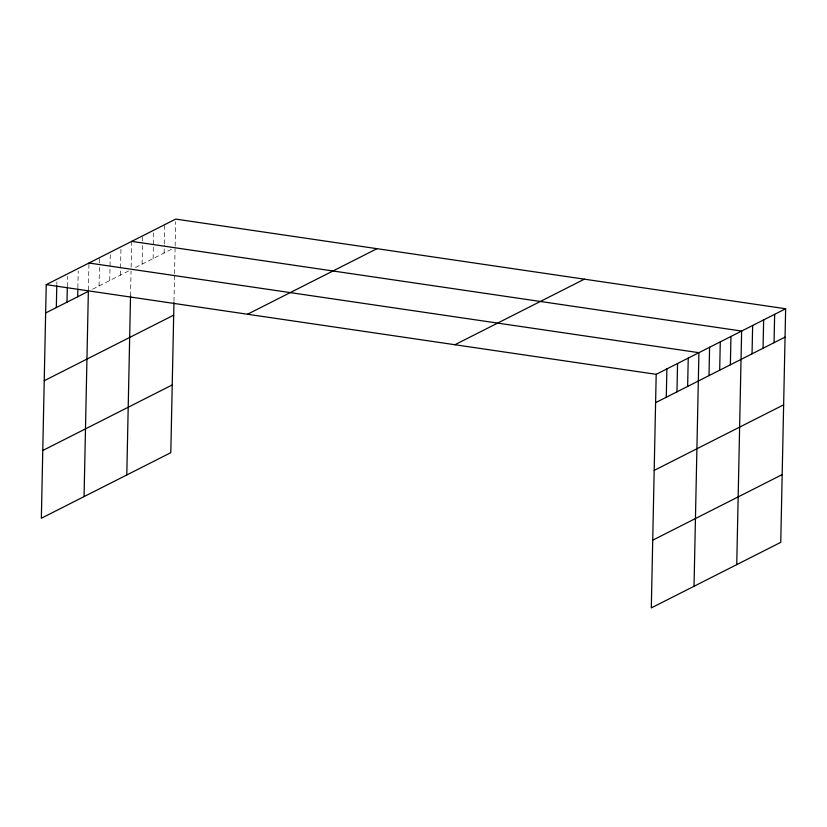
<?xml version="1.0" encoding="UTF-8"?>
<svg xmlns="http://www.w3.org/2000/svg" width="827" height="827" viewBox="0 0 827 827"><rect width="100%" height="100%" fill="white"/><g stroke="black" fill="none" stroke-linecap="round" stroke-linejoin="round"><path stroke-width="0.62" stroke-dasharray="4.13 3.1" d="M56.815 284.395L56.867 281.821M67.328 286.711L67.545 276.414M77.872 287.744L78.224 271.008M88.396 290.07L88.934 264.309M99.044 285.946L99.509 264.051M99.529 262.759L99.643 257.611M109.733 280.539L110.322 252.204M120.411 275.133L121 246.797M130.532 296.066L131.059 270.977M131.142 267.142L131.679 241.381M142.089 264.154L142.554 242.249M142.575 240.967L142.689 235.809M153.098 258.582L153.688 230.237M164.097 253L164.263 245.278M164.284 243.986L164.687 224.665M173.97 301.369L174.528 275.029M174.549 273.768L175.076 248.689M175.128 246.146L175.644 221.667M92.645 289.192L128.95 270.801M135.494 267.493L171.799 249.103"/><path stroke-width="1.24" d="M785.65 308.76L656.193 374.321L651.304 607.907L780.76 542.347L785.65 308.76L175.696 219.093L46.24 284.653L41.35 518.24L170.807 452.679L173.949 302.62M56.329 307.582L56.784 285.687M67.008 302.175L67.307 288.003M77.686 296.759L77.852 289.036M84.065 496.603L88.365 291.352L45.65 312.988M126.789 474.967L130.532 296.066M666.283 397.249L666.882 368.914M676.962 391.843L677.561 363.508M687.64 386.436L688.24 358.091M694.029 586.271L698.918 352.684L88.965 263.017M709.008 375.613L709.597 347.278M719.686 370.207L720.276 341.871M730.365 364.8L730.954 336.465M736.743 564.634L741.633 331.058L131.679 241.381M752.043 353.822L752.642 325.487M763.052 348.25L763.641 319.915M774.051 342.678L774.651 314.332M44.234 380.72L173.68 315.159M247.531 314.239L376.978 248.689M42.766 450.508L172.223 384.948M454.912 344.735L584.369 279.175M655.604 402.656L785.061 337.106M654.188 470.387L783.634 404.837M652.72 540.176L782.177 474.615M46.24 284.653L656.193 374.321"/></g></svg>
